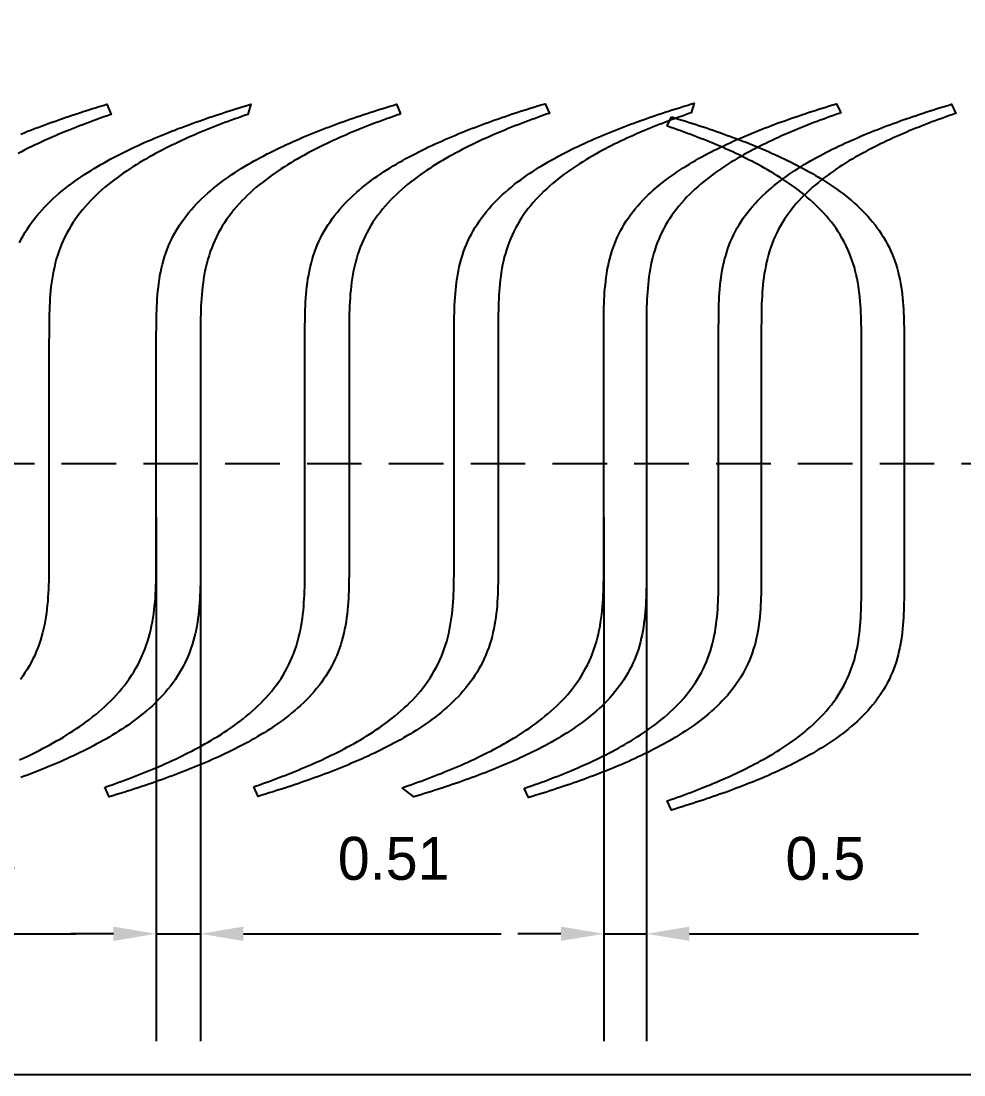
# Model space of a CAD drawing. Header units: metres. Extents: x -2 to 44.3, y -14 to 11.
# Drawn here: x 9.88 to 20.86, y -14.04 to -1.78 of the extents above; entities that cross this region are included whole.
import ezdxf

# ---------------------------------------------------------------- set-up
doc = ezdxf.new("R2010")
doc.units = ezdxf.units.M
doc.header["$LTSCALE"] = 0.05
doc.linetypes.add('DASHED', pattern=[19.05, 12.7, -6.35])
doc.layers.get('0').update_dxf_attribs({"linetype": 'DASHED'})
for name, color, linetype in [('back-layer1', 7, 'Continuous'), ('back-layer2', 7, 'Continuous'), ('back-layer3', 7, 'Continuous')]:
    doc.layers.add(name, color=color, linetype=linetype)
doc.dimstyles.get("Standard").update_dxf_attribs({"dimtxt": 2.5, "dimasz": 2.5, "dimexe": 1.25, "dimexo": 0.625, "dimtad": 1, "dimtxsty": 'Standard', "dimcen": 2.5, "dimazin": 3, "dimtfac": 1, "dimtmove": 0, "dimatfit": 3, "dimarcsym": 0})

# ---------------------------------------------------------------- blocks, each defined once
blk = doc.blocks.new('*D21')
at = {"layer": 'Defpoints', "color": 0, "lineweight": -2, "transparency": 16777216}
for p, q in [((6.316, -7.551), (6.316, -13.652)), ((6.847, -7.551), (6.847, -13.652)), ((5.816, -12.402), (5.316, -12.402)), ((6.316, -12.402), (6.847, -12.402)), ((7.347, -12.402), (10.514, -12.402))]:
    blk.add_line(p, q, dxfattribs=at)
at = {"layer": 'Defpoints', "color": 0, "transparency": 16777216}
for p in [(6.316, -6.926), (6.847, -6.926), (6.847, -12.402)]:
    blk.add_point(p, dxfattribs=at)
for points in [[(5.816, -12.318), (5.816, -12.485), (6.316, -12.402)], [(7.347, -12.318), (7.347, -12.485), (6.847, -12.402)]]:
    blk.add_solid(points, dxfattribs=at)
at = {"layer": 'Defpoints', "color": 0, "transparency": 16777216, "insert": (9.181, -11.527), "char_height": 0.5, "attachment_point": 5}
blk.add_mtext('0.53', dxfattribs=at)
blk = doc.blocks.new('*D22')
at = {"layer": 'Defpoints', "color": 0, "lineweight": -2, "transparency": 16777216}
for p, q in [((11.456, -7.551), (11.456, -13.652)), ((11.97, -7.551), (11.97, -13.652)), ((10.956, -12.402), (10.456, -12.402)), ((11.456, -12.402), (11.97, -12.402)), ((12.47, -12.402), (15.47, -12.402))]:
    blk.add_line(p, q, dxfattribs=at)
at = {"layer": 'Defpoints', "color": 0, "transparency": 16777216}
for p in [(11.456, -6.926), (11.97, -6.926), (11.97, -12.402)]:
    blk.add_point(p, dxfattribs=at)
for points in [[(10.956, -12.318), (10.956, -12.485), (11.456, -12.402)], [(12.47, -12.318), (12.47, -12.485), (11.97, -12.402)]]:
    blk.add_solid(points, dxfattribs=at)
at = {"layer": 'Defpoints', "color": 0, "transparency": 16777216, "insert": (14.22, -11.527), "char_height": 0.5, "attachment_point": 5}
blk.add_mtext('0.51', dxfattribs=at)
blk = doc.blocks.new('*D23')
at = {"layer": 'Defpoints', "color": 0, "lineweight": -2, "transparency": 16777216}
for p, q in [((16.666, -7.551), (16.666, -13.652)), ((17.163, -7.551), (17.163, -13.652)), ((16.166, -12.402), (15.666, -12.402)), ((16.666, -12.402), (17.163, -12.402)), ((17.663, -12.402), (20.329, -12.402))]:
    blk.add_line(p, q, dxfattribs=at)
at = {"layer": 'Defpoints', "color": 0, "transparency": 16777216}
for p in [(16.666, -6.926), (17.163, -6.926), (17.163, -12.402)]:
    blk.add_point(p, dxfattribs=at)
for points in [[(16.166, -12.318), (16.166, -12.485), (16.666, -12.402)], [(17.663, -12.318), (17.663, -12.485), (17.163, -12.402)]]:
    blk.add_solid(points, dxfattribs=at)
at = {"layer": 'Defpoints', "color": 0, "transparency": 16777216, "insert": (19.246, -11.527), "char_height": 0.5, "attachment_point": 5}
blk.add_mtext('0.5', dxfattribs=at)

msp = doc.modelspace()

# ---------------------------------------------------------------- linework, layer by layer
msp.add_line((-1.076, -6.926), (42.985, -6.926))
at = {"layer": 'back-layer1', "color": 2}
for points in [[(9.878, -3.091), (9.918, -3.075), (9.957, -3.059), (9.997, -3.044), (10.037, -3.028), (10.078, -3.013), (10.118, -2.998), (10.158, -2.983), (10.199, -2.968), (10.24, -2.953), (10.281, -2.939), (10.322, -2.924), (10.363, -2.91), (10.405, -2.896), (10.446, -2.882), (10.489, -2.868), (10.531, -2.854), (10.573, -2.84), (10.616, -2.826), (10.66, -2.812), (10.703, -2.798), (10.747, -2.785), (10.791, -2.771), (10.836, -2.757), (10.881, -2.744), (10.931, -2.862), (10.928, -2.863), (10.886, -2.877), (10.845, -2.892), (10.804, -2.906), (10.763, -2.921), (10.722, -2.936), (10.681, -2.951), (10.641, -2.966), (10.601, -2.982), (10.56, -2.997), (10.52, -3.013), (10.48, -3.029), (10.44, -3.045), (10.4, -3.061), (10.361, -3.077), (10.321, -3.094), (10.281, -3.111), (10.242, -3.128), (10.202, -3.146), (10.163, -3.163), (10.123, -3.181), (10.084, -3.2), (10.044, -3.218), (10.005, -3.237), (9.966, -3.256), (9.926, -3.276), (9.887, -3.296), (9.848, -3.317)], [(9.862, -4.357), (9.883, -4.315), (9.906, -4.274), (9.93, -4.234), (9.955, -4.194), (9.981, -4.155), (10.008, -4.117), (10.036, -4.08), (10.065, -4.043), (10.095, -4.008), (10.126, -3.973), (10.158, -3.939), (10.19, -3.906), (10.224, -3.873), (10.257, -3.841), (10.292, -3.81), (10.327, -3.78), (10.362, -3.751), (10.398, -3.722), (10.434, -3.694), (10.471, -3.666), (10.508, -3.639), (10.545, -3.613), (10.582, -3.588), (10.62, -3.563), (10.658, -3.538), (10.696, -3.514), (10.734, -3.491), (10.772, -3.468), (10.811, -3.446), (10.849, -3.424), (10.888, -3.402), (10.926, -3.381), (10.965, -3.361), (11.004, -3.341), (11.043, -3.321), (11.082, -3.301), (11.12, -3.282), (11.159, -3.263), (11.199, -3.245), (11.238, -3.227), (11.277, -3.209), (11.316, -3.191), (11.355, -3.174), (11.395, -3.157), (11.434, -3.14), (11.473, -3.123), (11.513, -3.107), (11.553, -3.091), (11.592, -3.075), (11.632, -3.059), (11.672, -3.044), (11.712, -3.028), (11.752, -3.013), (11.793, -2.998), (11.833, -2.983), (11.874, -2.968), (11.914, -2.953), (11.955, -2.939), (11.996, -2.924), (12.038, -2.91), (12.079, -2.896), (12.121, -2.882), (12.163, -2.868), (12.206, -2.854), (12.248, -2.84), (12.291, -2.826), (12.334, -2.812), (12.378, -2.798), (12.422, -2.785), (12.466, -2.771), (12.51, -2.757), (12.555, -2.744), (12.52, -2.862), (12.492, -2.872), (12.452, -2.886), (12.412, -2.9), (12.373, -2.915), (12.333, -2.929), (12.294, -2.944), (12.254, -2.958), (12.215, -2.973), (12.176, -2.988), (12.137, -3.003), (12.098, -3.019), (12.059, -3.034), (12.021, -3.05), (11.982, -3.066), (11.944, -3.082), (11.905, -3.099), (11.867, -3.115), (11.828, -3.132), (11.79, -3.15), (11.752, -3.167), (11.713, -3.185), (11.675, -3.203), (11.637, -3.221), (11.599, -3.24), (11.561, -3.259), (11.523, -3.279), (11.485, -3.298), (11.447, -3.319), (11.409, -3.339), (11.371, -3.36), (11.333, -3.382), (11.295, -3.404), (11.258, -3.426), (11.22, -3.449), (11.183, -3.473), (11.146, -3.497), (11.109, -3.521), (11.072, -3.547), (11.035, -3.572), (10.999, -3.599), (10.962, -3.626), (10.927, -3.654), (10.891, -3.682), (10.856, -3.711), (10.822, -3.741), (10.787, -3.772), (10.754, -3.804), (10.721, -3.836), (10.689, -3.869), (10.657, -3.903), (10.626, -3.938), (10.596, -3.973), (10.567, -4.01), (10.539, -4.047), (10.512, -4.085), (10.485, -4.124), (10.46, -4.164), (10.437, -4.204), (10.414, -4.245), (10.393, -4.287), (10.373, -4.329), (10.354, -4.372), (10.337, -4.416), (10.321, -4.46), (10.306, -4.504), (10.292, -4.549), (10.28, -4.594), (10.269, -4.639), (10.259, -4.685), (10.25, -4.731), (10.243, -4.776), (10.236, -4.822), (10.23, -4.868), (10.225, -4.913), (10.221, -4.959), (10.218, -5.004), (10.215, -5.05), (10.213, -5.095), (10.211, -5.14), (10.209, -5.185), (10.208, -5.23), (10.208, -5.274), (10.207, -5.319), (10.207, -5.363), (10.207, -5.407), (10.207, -5.451), (10.206, -5.495), (10.206, -6.779), (10.206, -7.935), (10.206, -7.98), (10.206, -8.025), (10.206, -8.071), (10.206, -8.116), (10.206, -8.162), (10.205, -8.207), (10.205, -8.253), (10.204, -8.298), (10.202, -8.344), (10.2, -8.39), (10.198, -8.436), (10.195, -8.482), (10.192, -8.528), (10.187, -8.574), (10.182, -8.621), (10.177, -8.667), (10.17, -8.713), (10.162, -8.759), (10.153, -8.805), (10.143, -8.85), (10.132, -8.896), (10.12, -8.941), (10.107, -8.985), (10.092, -9.03), (10.076, -9.074), (10.058, -9.117), (10.04, -9.16), (10.02, -9.202), (9.999, -9.244), (9.976, -9.285), (9.952, -9.325), (9.927, -9.365), (9.901, -9.404), (9.874, -9.442)]]:
    msp.add_lwpolyline(points, dxfattribs=at)
at = {"layer": 'back-layer2', "color": 3}
for points in [[(9.865, -10.377), (9.905, -10.359), (9.944, -10.341), (9.983, -10.322), (10.023, -10.302), (10.062, -10.283), (10.101, -10.263), (10.14, -10.242), (10.179, -10.221), (10.218, -10.2), (10.257, -10.178), (10.296, -10.156), (10.335, -10.134), (10.374, -10.111), (10.413, -10.087), (10.451, -10.063), (10.489, -10.038), (10.528, -10.013), (10.566, -9.987), (10.603, -9.96), (10.641, -9.933), (10.678, -9.905), (10.715, -9.876), (10.751, -9.847), (10.787, -9.817), (10.823, -9.786), (10.858, -9.754), (10.893, -9.722), (10.927, -9.689), (10.96, -9.654), (10.993, -9.62), (11.024, -9.584), (11.055, -9.547), (11.085, -9.51), (11.114, -9.471), (11.142, -9.432), (11.169, -9.392), (11.195, -9.351), (11.219, -9.31), (11.243, -9.267), (11.265, -9.224), (11.285, -9.181), (11.304, -9.136), (11.322, -9.092), (11.339, -9.046), (11.354, -9.001), (11.368, -8.954), (11.381, -8.908), (11.392, -8.861), (11.402, -8.815), (11.411, -8.768), (11.419, -8.721), (11.426, -8.673), (11.432, -8.626), (11.437, -8.579), (11.441, -8.532), (11.445, -8.486), (11.448, -8.439), (11.45, -8.392), (11.452, -8.346), (11.453, -8.3), (11.455, -8.254), (11.455, -8.208), (11.456, -8.162), (11.456, -8.116), (11.456, -8.071), (11.456, -8.025), (11.456, -7.98), (11.456, -7.935), (11.456, -6.779), (11.456, -5.495), (11.456, -5.451), (11.456, -5.407), (11.457, -5.363), (11.457, -5.319), (11.457, -5.275), (11.458, -5.231), (11.459, -5.186), (11.461, -5.142), (11.462, -5.097), (11.465, -5.053), (11.467, -5.008), (11.471, -4.963), (11.475, -4.918), (11.48, -4.873), (11.485, -4.829), (11.492, -4.784), (11.499, -4.739), (11.508, -4.695), (11.518, -4.651), (11.528, -4.607), (11.54, -4.563), (11.553, -4.519), (11.568, -4.476), (11.583, -4.434), (11.6, -4.392), (11.618, -4.35), (11.638, -4.309), (11.658, -4.268), (11.68, -4.229), (11.703, -4.19), (11.727, -4.151), (11.753, -4.114), (11.779, -4.077), (11.806, -4.04), (11.835, -4.005), (11.864, -3.97), (11.894, -3.937), (11.925, -3.904), (11.956, -3.871), (11.988, -3.84), (12.021, -3.809), (12.055, -3.779), (12.088, -3.75), (12.123, -3.721), (12.158, -3.693), (12.193, -3.666), (12.228, -3.639), (12.264, -3.613), (12.3, -3.588), (12.336, -3.563), (12.373, -3.539), (12.41, -3.515), (12.446, -3.492), (12.483, -3.469), (12.521, -3.447), (12.558, -3.425), (12.595, -3.404), (12.633, -3.383), (12.67, -3.363), (12.708, -3.343), (12.745, -3.323), (12.783, -3.304), (12.821, -3.285), (12.859, -3.266), (12.897, -3.248), (12.934, -3.23), (12.972, -3.213), (13.01, -3.195), (13.048, -3.178), (13.087, -3.161), (13.125, -3.145), (13.163, -3.128), (13.201, -3.112), (13.24, -3.096), (13.278, -3.081), (13.317, -3.065), (13.355, -3.05), (13.394, -3.035), (13.433, -3.02), (13.472, -3.005), (13.511, -2.99), (13.55, -2.976), (13.59, -2.962), (13.629, -2.947), (13.669, -2.933), (13.709, -2.919), (13.749, -2.905), (13.789, -2.891), (13.83, -2.878), (13.871, -2.864), (13.912, -2.85), (13.953, -2.837), (13.995, -2.824), (14.037, -2.81), (14.079, -2.797), (14.121, -2.784), (14.164, -2.77), (14.208, -2.757), (14.251, -2.744), (14.301, -2.856), (14.297, -2.858), (14.256, -2.872), (14.216, -2.886), (14.176, -2.9), (14.137, -2.915), (14.097, -2.929), (14.058, -2.944), (14.018, -2.958), (13.979, -2.973), (13.94, -2.988), (13.901, -3.003), (13.862, -3.019), (13.823, -3.034), (13.785, -3.05), (13.746, -3.066), (13.707, -3.082), (13.669, -3.099), (13.631, -3.115), (13.592, -3.132), (13.554, -3.15), (13.516, -3.167), (13.477, -3.185), (13.439, -3.203), (13.401, -3.221), (13.363, -3.24), (13.325, -3.259), (13.287, -3.279), (13.249, -3.298), (13.211, -3.319), (13.173, -3.339), (13.135, -3.36), (13.097, -3.382), (13.059, -3.404), (13.022, -3.426), (12.984, -3.449), (12.947, -3.473), (12.91, -3.497), (12.872, -3.521), (12.836, -3.547), (12.799, -3.572), (12.763, -3.599), (12.726, -3.626), (12.691, -3.654), (12.655, -3.682), (12.62, -3.711), (12.585, -3.741), (12.551, -3.772), (12.518, -3.804), (12.485, -3.836), (12.452, -3.869), (12.421, -3.903), (12.39, -3.938), (12.36, -3.973), (12.331, -4.01), (12.303, -4.047), (12.275, -4.085), (12.249, -4.124), (12.224, -4.164), (12.201, -4.204), (12.178, -4.245), (12.157, -4.287), (12.137, -4.329), (12.118, -4.372), (12.101, -4.416), (12.084, -4.46), (12.07, -4.504), (12.056, -4.549), (12.044, -4.594), (12.033, -4.639), (12.023, -4.685), (12.014, -4.731), (12.007, -4.776), (12, -4.822), (11.994, -4.868), (11.989, -4.913), (11.985, -4.959), (11.982, -5.004), (11.979, -5.05), (11.976, -5.095), (11.975, -5.14), (11.973, -5.185), (11.972, -5.23), (11.971, -5.274), (11.971, -5.319), (11.971, -5.363), (11.97, -5.407), (11.97, -5.451), (11.97, -5.495), (11.97, -6.779), (11.97, -8.02), (11.97, -8.064), (11.97, -8.108), (11.97, -8.152), (11.97, -8.196), (11.969, -8.284), (11.969, -8.328), (11.968, -8.373), (11.966, -8.417), (11.964, -8.462), (11.962, -8.506), (11.959, -8.551), (11.956, -8.596), (11.952, -8.641), (11.947, -8.685), (11.941, -8.73), (11.935, -8.775), (11.927, -8.819), (11.919, -8.864), (11.909, -8.908), (11.898, -8.952), (11.887, -8.996), (11.873, -9.039), (11.859, -9.082), (11.844, -9.125), (11.827, -9.167), (11.809, -9.209), (11.789, -9.25), (11.769, -9.29), (11.747, -9.33), (11.724, -9.369), (11.7, -9.408), (11.674, -9.445), (11.648, -9.482), (11.621, -9.518), (11.592, -9.554), (11.563, -9.588), (11.533, -9.622), (11.502, -9.655), (11.471, -9.687), (11.438, -9.719), (11.406, -9.75), (11.372, -9.78), (11.338, -9.809), (11.304, -9.838), (11.269, -9.866), (11.234, -9.893), (11.199, -9.92), (11.163, -9.946), (11.127, -9.971), (11.09, -9.996), (11.054, -10.02), (11.017, -10.044), (10.98, -10.067), (10.943, -10.09), (10.906, -10.112), (10.869, -10.134), (10.831, -10.155), (10.794, -10.176), (10.757, -10.196), (10.719, -10.216), (10.681, -10.236), (10.644, -10.255), (10.606, -10.274), (10.568, -10.292), (10.53, -10.311), (10.492, -10.329), (10.454, -10.346), (10.416, -10.364), (10.378, -10.381), (10.34, -10.398), (10.302, -10.414), (10.264, -10.43), (10.225, -10.446), (10.187, -10.462), (10.149, -10.478), (10.11, -10.494), (10.071, -10.509), (10.033, -10.524), (9.994, -10.539), (9.955, -10.554), (9.916, -10.568), (9.877, -10.583)], [(10.856, -10.696), (10.86, -10.694), (10.901, -10.68), (10.941, -10.666), (10.981, -10.652), (11.02, -10.638), (11.06, -10.623), (11.099, -10.609), (11.139, -10.594), (11.178, -10.579), (11.217, -10.564), (11.256, -10.549), (11.295, -10.533), (11.334, -10.518), (11.372, -10.502), (11.411, -10.486), (11.449, -10.47), (11.488, -10.453), (11.526, -10.437), (11.565, -10.42), (11.603, -10.403), (11.641, -10.385), (11.68, -10.367), (11.718, -10.349), (11.756, -10.331), (11.794, -10.312), (11.832, -10.293), (11.87, -10.274), (11.908, -10.254), (11.946, -10.234), (11.984, -10.213), (12.022, -10.192), (12.06, -10.17), (12.098, -10.148), (12.135, -10.126), (12.173, -10.103), (12.21, -10.08), (12.247, -10.056), (12.284, -10.031), (12.321, -10.006), (12.358, -9.98), (12.394, -9.953), (12.431, -9.926), (12.466, -9.898), (12.502, -9.87), (12.537, -9.841), (12.571, -9.811), (12.606, -9.78), (12.639, -9.749), (12.672, -9.716), (12.705, -9.683), (12.736, -9.649), (12.767, -9.614), (12.797, -9.579), (12.826, -9.542), (12.854, -9.505), (12.882, -9.467), (12.908, -9.428), (12.933, -9.389), (12.956, -9.348), (12.979, -9.307), (13, -9.265), (13.02, -9.223), (13.039, -9.18), (13.056, -9.136), (13.073, -9.092), (13.087, -9.048), (13.101, -9.003), (13.113, -8.958), (13.124, -8.913), (13.134, -8.867), (13.143, -8.822), (13.15, -8.776), (13.157, -8.73), (13.163, -8.685), (13.168, -8.639), (13.172, -8.593), (13.175, -8.548), (13.178, -8.502), (13.181, -8.457), (13.182, -8.412), (13.184, -8.367), (13.185, -8.323), (13.185, -8.278), (13.186, -8.234), (13.186, -8.189), (13.186, -8.145), (13.187, -8.101), (13.187, -8.057), (13.187, -8.013), (13.187, -6.773), (13.187, -5.488), (13.187, -5.444), (13.187, -5.4), (13.187, -5.356), (13.187, -5.312), (13.188, -5.268), (13.188, -5.224), (13.189, -5.18), (13.191, -5.135), (13.193, -5.091), (13.195, -5.046), (13.198, -5.001), (13.201, -4.956), (13.205, -4.912), (13.21, -4.867), (13.216, -4.822), (13.222, -4.777), (13.23, -4.733), (13.238, -4.688), (13.248, -4.644), (13.258, -4.6), (13.27, -4.556), (13.283, -4.513), (13.298, -4.47), (13.313, -4.427), (13.33, -4.385), (13.348, -4.343), (13.368, -4.302), (13.388, -4.262), (13.41, -4.222), (13.433, -4.183), (13.457, -4.145), (13.483, -4.107), (13.509, -4.07), (13.536, -4.034), (13.565, -3.999), (13.594, -3.964), (13.624, -3.93), (13.655, -3.897), (13.686, -3.865), (13.719, -3.833), (13.751, -3.802), (13.785, -3.772), (13.819, -3.743), (13.853, -3.714), (13.888, -3.686), (13.923, -3.659), (13.958, -3.632), (13.994, -3.606), (14.03, -3.581), (14.067, -3.556), (14.103, -3.532), (14.14, -3.508), (14.177, -3.485), (14.214, -3.462), (14.251, -3.44), (14.288, -3.418), (14.325, -3.397), (14.363, -3.376), (14.4, -3.356), (14.438, -3.336), (14.476, -3.316), (14.513, -3.297), (14.551, -3.278), (14.589, -3.26), (14.627, -3.241), (14.665, -3.224), (14.703, -3.206), (14.741, -3.189), (14.779, -3.172), (14.817, -3.155), (14.855, -3.138), (14.893, -3.122), (14.931, -3.106), (14.97, -3.09), (15.008, -3.074), (15.047, -3.059), (15.085, -3.043), (15.124, -3.028), (15.163, -3.013), (15.202, -2.998), (15.241, -2.984), (15.28, -2.969), (15.32, -2.955), (15.359, -2.941), (15.399, -2.927), (15.439, -2.913), (15.479, -2.899), (15.519, -2.885), (15.56, -2.871), (15.601, -2.857), (15.642, -2.844), (15.683, -2.83), (15.725, -2.817), (15.767, -2.804), (15.809, -2.79), (15.852, -2.777), (15.895, -2.764), (15.938, -2.75), (15.982, -2.737), (16.032, -2.85), (16.027, -2.851), (15.987, -2.865), (15.946, -2.879), (15.907, -2.894), (15.867, -2.908), (15.827, -2.922), (15.788, -2.937), (15.748, -2.952), (15.709, -2.967), (15.67, -2.982), (15.631, -2.997), (15.592, -3.012), (15.554, -3.028), (15.515, -3.044), (15.476, -3.06), (15.438, -3.076), (15.399, -3.092), (15.361, -3.109), (15.322, -3.126), (15.284, -3.143), (15.246, -3.16), (15.207, -3.178), (15.169, -3.196), (15.131, -3.215), (15.093, -3.233), (15.055, -3.253), (15.017, -3.272), (14.979, -3.292), (14.941, -3.312), (14.903, -3.333), (14.865, -3.354), (14.827, -3.375), (14.789, -3.397), (14.752, -3.42), (14.714, -3.443), (14.677, -3.466), (14.64, -3.49), (14.603, -3.515), (14.566, -3.54), (14.529, -3.566), (14.493, -3.592), (14.457, -3.619), (14.421, -3.647), (14.385, -3.676), (14.35, -3.705), (14.316, -3.735), (14.281, -3.766), (14.248, -3.797), (14.215, -3.829), (14.183, -3.862), (14.151, -3.896), (14.12, -3.931), (14.09, -3.967), (14.061, -4.003), (14.033, -4.04), (14.006, -4.079), (13.979, -4.117), (13.955, -4.157), (13.931, -4.197), (13.908, -4.239), (13.887, -4.28), (13.867, -4.323), (13.848, -4.366), (13.831, -4.409), (13.815, -4.453), (13.8, -4.498), (13.786, -4.542), (13.774, -4.588), (13.763, -4.633), (13.753, -4.678), (13.744, -4.724), (13.737, -4.77), (13.73, -4.815), (13.724, -4.861), (13.719, -4.907), (13.715, -4.952), (13.712, -4.998), (13.709, -5.043), (13.707, -5.088), (13.705, -5.133), (13.703, -5.178), (13.702, -5.223), (13.702, -5.268), (13.701, -5.312), (13.701, -5.356), (13.701, -5.4), (13.701, -5.444), (13.701, -5.488), (13.701, -8.013), (13.701, -8.057), (13.701, -8.101), (13.7, -8.145), (13.7, -8.189), (13.7, -8.233), (13.699, -8.277), (13.699, -8.322), (13.698, -8.366), (13.696, -8.41), (13.695, -8.455), (13.692, -8.5), (13.69, -8.544), (13.686, -8.589), (13.682, -8.634), (13.677, -8.679), (13.672, -8.723), (13.665, -8.768), (13.657, -8.813), (13.649, -8.857), (13.639, -8.902), (13.629, -8.946), (13.617, -8.989), (13.604, -9.033), (13.589, -9.076), (13.574, -9.118), (13.557, -9.161), (13.539, -9.202), (13.519, -9.243), (13.499, -9.284), (13.477, -9.323), (13.454, -9.363), (13.43, -9.401), (13.404, -9.439), (13.378, -9.476), (13.351, -9.512), (13.322, -9.547), (13.293, -9.582), (13.263, -9.616), (13.232, -9.649), (13.201, -9.681), (13.169, -9.712), (13.136, -9.743), (13.102, -9.773), (13.068, -9.803), (13.034, -9.831), (12.999, -9.859), (12.964, -9.887), (12.929, -9.913), (12.893, -9.939), (12.857, -9.965), (12.821, -9.989), (12.784, -10.014), (12.747, -10.037), (12.71, -10.061), (12.673, -10.083), (12.636, -10.105), (12.599, -10.127), (12.562, -10.148), (12.524, -10.169), (12.487, -10.19), (12.449, -10.21), (12.411, -10.229), (12.374, -10.248), (12.336, -10.267), (12.298, -10.286), (12.26, -10.304), (12.222, -10.322), (12.184, -10.34), (12.146, -10.357), (12.108, -10.374), (12.07, -10.391), (12.032, -10.407), (11.994, -10.424), (11.956, -10.44), (11.917, -10.456), (11.879, -10.471), (11.84, -10.487), (11.802, -10.502), (11.763, -10.517), (11.724, -10.532), (11.685, -10.547), (11.646, -10.562), (11.607, -10.576), (11.567, -10.591), (11.528, -10.605), (11.488, -10.619), (11.448, -10.633), (11.408, -10.647), (11.368, -10.661), (11.327, -10.675), (11.286, -10.688), (11.245, -10.702), (11.204, -10.715), (11.162, -10.729), (11.12, -10.742), (11.078, -10.755), (11.035, -10.769), (10.993, -10.782), (10.949, -10.795), (10.906, -10.808), (10.856, -10.696)], [(12.592, -10.689), (12.597, -10.688), (12.637, -10.674), (12.677, -10.66), (12.717, -10.645), (12.757, -10.631), (12.796, -10.617), (12.836, -10.602), (12.875, -10.587), (12.914, -10.572), (12.954, -10.557), (12.992, -10.542), (13.031, -10.527), (13.07, -10.511), (13.109, -10.495), (13.147, -10.479), (13.186, -10.463), (13.224, -10.447), (13.263, -10.43), (13.301, -10.413), (13.34, -10.396), (13.378, -10.379), (13.416, -10.361), (13.454, -10.343), (13.493, -10.324), (13.531, -10.306), (13.569, -10.286), (13.607, -10.267), (13.645, -10.247), (13.683, -10.227), (13.721, -10.206), (13.759, -10.185), (13.797, -10.164), (13.834, -10.142), (13.872, -10.119), (13.909, -10.096), (13.947, -10.073), (13.984, -10.049), (14.021, -10.024), (14.058, -9.999), (14.095, -9.973), (14.131, -9.947), (14.167, -9.92), (14.203, -9.892), (14.238, -9.863), (14.273, -9.834), (14.308, -9.804), (14.342, -9.773), (14.376, -9.742), (14.409, -9.71), (14.441, -9.677), (14.473, -9.643), (14.504, -9.608), (14.534, -9.572), (14.563, -9.536), (14.591, -9.499), (14.618, -9.461), (14.644, -9.422), (14.669, -9.382), (14.693, -9.342), (14.715, -9.301), (14.737, -9.259), (14.757, -9.216), (14.776, -9.173), (14.793, -9.13), (14.809, -9.086), (14.824, -9.041), (14.837, -8.997), (14.85, -8.951), (14.861, -8.906), (14.87, -8.861), (14.879, -8.815), (14.887, -8.769), (14.894, -8.724), (14.899, -8.678), (14.904, -8.632), (14.908, -8.587), (14.912, -8.541), (14.915, -8.496), (14.917, -8.451), (14.919, -8.406), (14.92, -8.361), (14.921, -8.316), (14.922, -8.272), (14.923, -8.227), (14.923, -8.183), (14.923, -8.139), (14.923, -8.095), (14.923, -8.051), (14.923, -8.007), (14.923, -6.766), (14.923, -5.482), (14.923, -5.438), (14.923, -5.394), (14.923, -5.35), (14.924, -5.306), (14.924, -5.262), (14.925, -5.217), (14.926, -5.173), (14.927, -5.129), (14.929, -5.084), (14.931, -5.039), (14.934, -4.995), (14.938, -4.95), (14.942, -4.905), (14.946, -4.86), (14.952, -4.816), (14.959, -4.771), (14.966, -4.726), (14.975, -4.682), (14.984, -4.637), (14.995, -4.593), (15.007, -4.55), (15.02, -4.506), (15.034, -4.463), (15.05, -4.421), (15.067, -4.378), (15.085, -4.337), (15.104, -4.296), (15.125, -4.255), (15.147, -4.216), (15.17, -4.176), (15.194, -4.138), (15.219, -4.1), (15.246, -4.063), (15.273, -4.027), (15.301, -3.992), (15.33, -3.957), (15.36, -3.923), (15.391, -3.89), (15.423, -3.858), (15.455, -3.827), (15.488, -3.796), (15.521, -3.766), (15.555, -3.736), (15.59, -3.708), (15.624, -3.68), (15.659, -3.652), (15.695, -3.626), (15.731, -3.6), (15.767, -3.574), (15.803, -3.55), (15.84, -3.525), (15.876, -3.502), (15.913, -3.478), (15.95, -3.456), (15.987, -3.434), (16.025, -3.412), (16.062, -3.391), (16.099, -3.37), (16.137, -3.349), (16.175, -3.329), (16.212, -3.31), (16.25, -3.291), (16.288, -3.272), (16.325, -3.253), (16.363, -3.235), (16.401, -3.217), (16.439, -3.199), (16.477, -3.182), (16.515, -3.165), (16.553, -3.148), (16.591, -3.132), (16.63, -3.115), (16.668, -3.099), (16.706, -3.083), (16.745, -3.068), (16.783, -3.052), (16.822, -3.037), (16.861, -3.022), (16.9, -3.007), (16.939, -2.992), (16.978, -2.977), (17.017, -2.963), (17.056, -2.948), (17.096, -2.934), (17.136, -2.92), (17.176, -2.906), (17.216, -2.892), (17.256, -2.878), (17.297, -2.864), (17.337, -2.851), (17.378, -2.837), (17.42, -2.824), (17.461, -2.81), (17.503, -2.797), (17.546, -2.784), (17.588, -2.77), (17.631, -2.757), (17.674, -2.744), (17.718, -2.731), (17.683, -2.844), (17.655, -2.853), (17.616, -2.867), (17.577, -2.881), (17.538, -2.895), (17.5, -2.909), (17.462, -2.923), (17.424, -2.937), (17.386, -2.952), (17.348, -2.966), (17.31, -2.981), (17.272, -2.996), (17.235, -3.011), (17.197, -3.026), (17.16, -3.042), (17.122, -3.057), (17.085, -3.073), (17.048, -3.09), (17.01, -3.106), (16.973, -3.123), (16.936, -3.14), (16.899, -3.157), (16.862, -3.174), (16.825, -3.192), (16.788, -3.21), (16.751, -3.229), (16.714, -3.248), (16.677, -3.267), (16.64, -3.287), (16.604, -3.307), (16.567, -3.327), (16.53, -3.348), (16.494, -3.369), (16.457, -3.391), (16.421, -3.413), (16.384, -3.436), (16.348, -3.459), (16.312, -3.483), (16.277, -3.508), (16.241, -3.533), (16.206, -3.558), (16.171, -3.585), (16.136, -3.612), (16.102, -3.639), (16.068, -3.668), (16.034, -3.697), (16.001, -3.727), (15.968, -3.757), (15.936, -3.789), (15.905, -3.821), (15.874, -3.854), (15.844, -3.887), (15.815, -3.922), (15.787, -3.957), (15.759, -3.993), (15.733, -4.03), (15.708, -4.068), (15.684, -4.106), (15.66, -4.146), (15.639, -4.186), (15.618, -4.226), (15.598, -4.267), (15.58, -4.309), (15.563, -4.351), (15.548, -4.394), (15.533, -4.437), (15.52, -4.481), (15.508, -4.524), (15.498, -4.568), (15.488, -4.612), (15.48, -4.657), (15.472, -4.701), (15.466, -4.745), (15.46, -4.79), (15.455, -4.834), (15.451, -4.878), (15.448, -4.922), (15.445, -4.966), (15.443, -5.01), (15.441, -5.054), (15.44, -5.097), (15.439, -5.141), (15.438, -5.184), (15.438, -5.227), (15.437, -5.27), (15.437, -5.313), (15.437, -5.356), (15.437, -5.398), (15.437, -6.766), (15.437, -8.007), (15.437, -8.051), (15.437, -8.095), (15.437, -8.139), (15.437, -8.183), (15.437, -8.227), (15.436, -8.271), (15.435, -8.315), (15.434, -8.359), (15.433, -8.404), (15.431, -8.448), (15.429, -8.493), (15.426, -8.538), (15.423, -8.583), (15.419, -8.627), (15.414, -8.672), (15.408, -8.717), (15.401, -8.762), (15.394, -8.806), (15.385, -8.851), (15.376, -8.895), (15.365, -8.939), (15.353, -8.983), (15.34, -9.026), (15.326, -9.069), (15.31, -9.112), (15.293, -9.154), (15.275, -9.196), (15.256, -9.237), (15.235, -9.277), (15.213, -9.317), (15.19, -9.356), (15.166, -9.394), (15.141, -9.432), (15.115, -9.469), (15.087, -9.505), (15.059, -9.54), (15.03, -9.575), (15, -9.609), (14.969, -9.642), (14.937, -9.674), (14.905, -9.706), (14.872, -9.737), (14.839, -9.767), (14.805, -9.796), (14.771, -9.825), (14.736, -9.853), (14.701, -9.88), (14.665, -9.907), (14.629, -9.933), (14.593, -9.958), (14.557, -9.983), (14.521, -10.007), (14.484, -10.031), (14.447, -10.054), (14.41, -10.077), (14.373, -10.099), (14.336, -10.121), (14.298, -10.142), (14.261, -10.163), (14.223, -10.183), (14.186, -10.203), (14.148, -10.223), (14.11, -10.242), (14.073, -10.261), (14.035, -10.279), (13.997, -10.298), (13.959, -10.315), (13.921, -10.333), (13.883, -10.35), (13.845, -10.368), (13.807, -10.384), (13.769, -10.401), (13.73, -10.417), (13.692, -10.433), (13.654, -10.449), (13.615, -10.465), (13.577, -10.48), (13.538, -10.496), (13.499, -10.511), (13.461, -10.526), (13.422, -10.541), (13.382, -10.555), (13.343, -10.57), (13.304, -10.584), (13.264, -10.598), (13.225, -10.612), (13.185, -10.626), (13.144, -10.64), (13.104, -10.654), (13.064, -10.668), (13.023, -10.682), (12.982, -10.695), (12.94, -10.709), (12.899, -10.722), (12.857, -10.735), (12.815, -10.749), (12.772, -10.762), (12.729, -10.775), (12.686, -10.789), (12.642, -10.802), (12.592, -10.689)]]:
    msp.add_lwpolyline(points, dxfattribs=at)
at = {"layer": 'back-layer3', "color": 8}
for points in [[(14.318, -10.702), (14.339, -10.694), (14.38, -10.68), (14.42, -10.666), (14.46, -10.652), (14.499, -10.638), (14.539, -10.623), (14.578, -10.609), (14.618, -10.594), (14.657, -10.579), (14.696, -10.564), (14.735, -10.549), (14.774, -10.534), (14.813, -10.518), (14.851, -10.502), (14.89, -10.486), (14.929, -10.47), (14.967, -10.454), (15.005, -10.437), (15.044, -10.42), (15.082, -10.403), (15.121, -10.385), (15.159, -10.368), (15.197, -10.349), (15.235, -10.331), (15.273, -10.312), (15.311, -10.293), (15.349, -10.274), (15.388, -10.254), (15.425, -10.234), (15.463, -10.213), (15.501, -10.192), (15.539, -10.171), (15.577, -10.149), (15.614, -10.126), (15.652, -10.103), (15.689, -10.08), (15.727, -10.056), (15.764, -10.031), (15.8, -10.006), (15.837, -9.98), (15.874, -9.954), (15.91, -9.926), (15.945, -9.899), (15.981, -9.87), (16.016, -9.841), (16.051, -9.811), (16.085, -9.78), (16.118, -9.749), (16.151, -9.716), (16.184, -9.683), (16.215, -9.649), (16.246, -9.615), (16.276, -9.579), (16.305, -9.543), (16.333, -9.505), (16.361, -9.467), (16.387, -9.428), (16.412, -9.389), (16.435, -9.348), (16.458, -9.307), (16.479, -9.266), (16.499, -9.223), (16.518, -9.18), (16.536, -9.137), (16.552, -9.093), (16.566, -9.048), (16.58, -9.003), (16.592, -8.958), (16.603, -8.913), (16.613, -8.867), (16.622, -8.822), (16.629, -8.776), (16.636, -8.73), (16.642, -8.685), (16.647, -8.639), (16.651, -8.594), (16.655, -8.548), (16.657, -8.503), (16.66, -8.458), (16.661, -8.412), (16.663, -8.368), (16.664, -8.323), (16.665, -8.278), (16.665, -8.234), (16.665, -8.19), (16.666, -8.145), (16.666, -8.101), (16.666, -8.057), (16.666, -8.014), (16.666, -6.773), (16.666, -5.405), (16.666, -5.362), (16.666, -5.32), (16.666, -5.277), (16.666, -5.234), (16.667, -5.191), (16.667, -5.149), (16.668, -5.106), (16.67, -5.062), (16.671, -5.019), (16.674, -4.976), (16.676, -4.933), (16.68, -4.889), (16.684, -4.846), (16.688, -4.802), (16.694, -4.759), (16.7, -4.716), (16.707, -4.672), (16.716, -4.629), (16.725, -4.586), (16.735, -4.544), (16.747, -4.501), (16.76, -4.459), (16.774, -4.417), (16.789, -4.376), (16.805, -4.335), (16.823, -4.295), (16.841, -4.255), (16.861, -4.216), (16.882, -4.177), (16.905, -4.139), (16.928, -4.102), (16.953, -4.066), (16.978, -4.03), (17.005, -3.995), (17.032, -3.96), (17.061, -3.927), (17.09, -3.894), (17.12, -3.862), (17.15, -3.831), (17.181, -3.8), (17.213, -3.77), (17.246, -3.741), (17.278, -3.713), (17.312, -3.685), (17.346, -3.658), (17.38, -3.631), (17.414, -3.605), (17.449, -3.58), (17.484, -3.556), (17.519, -3.531), (17.554, -3.508), (17.59, -3.485), (17.626, -3.463), (17.662, -3.441), (17.698, -3.419), (17.734, -3.398), (17.77, -3.377), (17.806, -3.357), (17.843, -3.337), (17.879, -3.318), (17.916, -3.299), (17.952, -3.28), (17.989, -3.262), (18.025, -3.244), (18.062, -3.226), (18.099, -3.209), (18.136, -3.192), (18.172, -3.175), (18.209, -3.159), (18.246, -3.142), (18.283, -3.126), (18.32, -3.11), (18.358, -3.095), (18.395, -3.079), (18.432, -3.064), (18.469, -3.049), (18.507, -3.034), (18.544, -3.02), (18.582, -3.005), (18.62, -2.991), (18.658, -2.977), (18.696, -2.962), (18.734, -2.949), (18.772, -2.935), (18.811, -2.921), (18.85, -2.907), (18.889, -2.894), (18.928, -2.881), (18.967, -2.867), (19.007, -2.854), (19.046, -2.841), (19.086, -2.828), (19.127, -2.815), (19.167, -2.802), (19.208, -2.789), (19.25, -2.776), (19.291, -2.763), (19.333, -2.75), (19.376, -2.738), (19.426, -2.844), (19.419, -2.847), (19.38, -2.86), (19.341, -2.874), (19.303, -2.888), (19.264, -2.901), (19.226, -2.916), (19.187, -2.93), (19.149, -2.944), (19.111, -2.958), (19.073, -2.973), (19.036, -2.988), (18.998, -3.003), (18.96, -3.018), (18.923, -3.033), (18.885, -3.049), (18.848, -3.064), (18.811, -3.08), (18.773, -3.096), (18.736, -3.113), (18.699, -3.13), (18.662, -3.146), (18.625, -3.164), (18.588, -3.181), (18.551, -3.199), (18.514, -3.217), (18.477, -3.236), (18.44, -3.255), (18.403, -3.274), (18.366, -3.293), (18.329, -3.313), (18.292, -3.334), (18.256, -3.355), (18.219, -3.376), (18.183, -3.398), (18.146, -3.42), (18.11, -3.443), (18.074, -3.466), (18.038, -3.49), (18.002, -3.514), (17.967, -3.54), (17.931, -3.565), (17.896, -3.592), (17.862, -3.618), (17.827, -3.646), (17.793, -3.674), (17.76, -3.704), (17.726, -3.733), (17.694, -3.764), (17.662, -3.795), (17.63, -3.827), (17.6, -3.86), (17.57, -3.894), (17.541, -3.929), (17.512, -3.964), (17.485, -4), (17.459, -4.037), (17.433, -4.075), (17.409, -4.113), (17.386, -4.152), (17.364, -4.192), (17.343, -4.233), (17.324, -4.274), (17.306, -4.316), (17.289, -4.358), (17.273, -4.401), (17.259, -4.444), (17.246, -4.487), (17.234, -4.531), (17.223, -4.575), (17.214, -4.619), (17.205, -4.663), (17.198, -4.708), (17.191, -4.752), (17.186, -4.797), (17.181, -4.841), (17.177, -4.885), (17.173, -4.929), (17.171, -4.973), (17.168, -5.017), (17.167, -5.061), (17.165, -5.104), (17.164, -5.148), (17.164, -5.191), (17.163, -5.234), (17.163, -5.277), (17.163, -5.32), (17.163, -5.362), (17.163, -5.405), (17.163, -6.773), (17.163, -8.098), (17.163, -8.141), (17.163, -8.184), (17.163, -8.226), (17.162, -8.269), (17.162, -8.312), (17.162, -8.355), (17.161, -8.397), (17.16, -8.44), (17.159, -8.484), (17.157, -8.527), (17.155, -8.57), (17.152, -8.613), (17.149, -8.657), (17.145, -8.7), (17.14, -8.744), (17.134, -8.787), (17.128, -8.83), (17.121, -8.874), (17.113, -8.917), (17.103, -8.96), (17.093, -9.002), (17.081, -9.045), (17.069, -9.087), (17.055, -9.129), (17.04, -9.17), (17.023, -9.211), (17.006, -9.251), (16.987, -9.291), (16.967, -9.33), (16.946, -9.369), (16.923, -9.407), (16.9, -9.444), (16.876, -9.48), (16.85, -9.516), (16.823, -9.551), (16.796, -9.586), (16.768, -9.619), (16.739, -9.652), (16.709, -9.684), (16.678, -9.715), (16.647, -9.746), (16.615, -9.776), (16.583, -9.805), (16.55, -9.833), (16.516, -9.861), (16.483, -9.888), (16.449, -9.915), (16.414, -9.941), (16.38, -9.966), (16.345, -9.99), (16.309, -10.015), (16.274, -10.038), (16.238, -10.061), (16.203, -10.083), (16.167, -10.105), (16.131, -10.127), (16.095, -10.148), (16.058, -10.169), (16.022, -10.189), (15.986, -10.209), (15.949, -10.228), (15.913, -10.247), (15.876, -10.266), (15.84, -10.284), (15.803, -10.302), (15.766, -10.32), (15.729, -10.337), (15.693, -10.354), (15.656, -10.371), (15.619, -10.387), (15.582, -10.404), (15.545, -10.42), (15.508, -10.436), (15.471, -10.451), (15.434, -10.467), (15.396, -10.482), (15.359, -10.497), (15.321, -10.512), (15.284, -10.526), (15.246, -10.541), (15.208, -10.555), (15.171, -10.569), (15.132, -10.584), (15.094, -10.597), (15.056, -10.611), (15.017, -10.625), (14.979, -10.639), (14.94, -10.652), (14.901, -10.665), (14.861, -10.679), (14.822, -10.692), (14.782, -10.705), (14.742, -10.718), (14.701, -10.731), (14.661, -10.744), (14.62, -10.757), (14.579, -10.77), (14.537, -10.783), (14.495, -10.796), (14.453, -10.809), (14.318, -10.702)], [(15.74, -10.708), (15.747, -10.706), (15.786, -10.692), (15.825, -10.679), (15.863, -10.665), (15.902, -10.651), (15.94, -10.637), (15.979, -10.623), (16.017, -10.608), (16.055, -10.594), (16.093, -10.579), (16.13, -10.565), (16.168, -10.55), (16.206, -10.535), (16.243, -10.519), (16.281, -10.504), (16.318, -10.488), (16.355, -10.472), (16.393, -10.456), (16.43, -10.44), (16.467, -10.423), (16.504, -10.406), (16.541, -10.389), (16.578, -10.371), (16.615, -10.353), (16.652, -10.335), (16.689, -10.317), (16.726, -10.298), (16.763, -10.279), (16.8, -10.259), (16.837, -10.239), (16.874, -10.219), (16.91, -10.198), (16.947, -10.176), (16.983, -10.155), (17.02, -10.132), (17.056, -10.11), (17.092, -10.086), (17.128, -10.062), (17.164, -10.038), (17.199, -10.013), (17.235, -9.987), (17.27, -9.961), (17.304, -9.934), (17.339, -9.906), (17.373, -9.878), (17.406, -9.849), (17.44, -9.819), (17.472, -9.788), (17.504, -9.757), (17.536, -9.725), (17.566, -9.692), (17.596, -9.658), (17.625, -9.624), (17.654, -9.588), (17.681, -9.552), (17.707, -9.515), (17.733, -9.478), (17.757, -9.439), (17.78, -9.4), (17.802, -9.36), (17.823, -9.319), (17.842, -9.278), (17.86, -9.237), (17.877, -9.194), (17.893, -9.152), (17.907, -9.108), (17.92, -9.065), (17.932, -9.021), (17.943, -8.977), (17.952, -8.933), (17.961, -8.889), (17.968, -8.845), (17.975, -8.8), (17.98, -8.756), (17.985, -8.712), (17.989, -8.667), (17.993, -8.623), (17.995, -8.579), (17.997, -8.535), (17.999, -8.492), (18.001, -8.448), (18.002, -8.405), (18.002, -8.362), (18.003, -8.319), (18.003, -8.276), (18.003, -8.233), (18.003, -8.19), (18.003, -8.147), (18.003, -8.105), (18.003, -6.779), (18.003, -5.411), (18.003, -5.369), (18.003, -5.326), (18.004, -5.283), (18.004, -5.241), (18.004, -5.198), (18.005, -5.155), (18.006, -5.112), (18.007, -5.069), (18.009, -5.026), (18.011, -4.982), (18.014, -4.939), (18.017, -4.896), (18.021, -4.852), (18.026, -4.809), (18.031, -4.765), (18.038, -4.722), (18.045, -4.679), (18.053, -4.636), (18.063, -4.593), (18.073, -4.55), (18.085, -4.508), (18.097, -4.465), (18.111, -4.424), (18.126, -4.382), (18.143, -4.341), (18.16, -4.301), (18.179, -4.261), (18.199, -4.222), (18.22, -4.184), (18.242, -4.146), (18.266, -4.108), (18.29, -4.072), (18.316, -4.036), (18.343, -4.001), (18.37, -3.967), (18.398, -3.933), (18.427, -3.9), (18.457, -3.868), (18.488, -3.837), (18.519, -3.806), (18.551, -3.777), (18.583, -3.747), (18.616, -3.719), (18.649, -3.691), (18.683, -3.664), (18.717, -3.638), (18.752, -3.612), (18.786, -3.587), (18.821, -3.562), (18.857, -3.538), (18.892, -3.514), (18.928, -3.491), (18.963, -3.469), (18.999, -3.447), (19.035, -3.425), (19.071, -3.404), (19.108, -3.384), (19.144, -3.364), (19.18, -3.344), (19.217, -3.324), (19.253, -3.305), (19.29, -3.287), (19.326, -3.268), (19.363, -3.25), (19.4, -3.233), (19.437, -3.215), (19.473, -3.198), (19.51, -3.181), (19.547, -3.165), (19.584, -3.149), (19.621, -3.133), (19.658, -3.117), (19.695, -3.101), (19.732, -3.086), (19.77, -3.07), (19.807, -3.055), (19.845, -3.041), (19.882, -3.026), (19.92, -3.011), (19.958, -2.997), (19.995, -2.983), (20.034, -2.969), (20.072, -2.955), (20.11, -2.941), (20.149, -2.927), (20.187, -2.914), (20.226, -2.9), (20.265, -2.887), (20.305, -2.874), (20.344, -2.86), (20.384, -2.847), (20.424, -2.834), (20.464, -2.821), (20.505, -2.808), (20.546, -2.795), (20.587, -2.782), (20.629, -2.769), (20.671, -2.757), (20.713, -2.744), (20.763, -2.851), (20.757, -2.853), (20.718, -2.867), (20.679, -2.88), (20.64, -2.894), (20.602, -2.908), (20.563, -2.922), (20.525, -2.936), (20.487, -2.95), (20.449, -2.965), (20.411, -2.979), (20.373, -2.994), (20.336, -3.009), (20.298, -3.024), (20.26, -3.039), (20.223, -3.055), (20.186, -3.071), (20.148, -3.087), (20.111, -3.103), (20.074, -3.119), (20.037, -3.136), (19.999, -3.153), (19.962, -3.17), (19.925, -3.188), (19.888, -3.205), (19.851, -3.224), (19.814, -3.242), (19.777, -3.261), (19.74, -3.28), (19.704, -3.3), (19.667, -3.32), (19.63, -3.34), (19.593, -3.361), (19.557, -3.382), (19.52, -3.404), (19.484, -3.426), (19.448, -3.449), (19.412, -3.473), (19.376, -3.496), (19.34, -3.521), (19.304, -3.546), (19.269, -3.572), (19.234, -3.598), (19.199, -3.625), (19.165, -3.653), (19.131, -3.681), (19.097, -3.71), (19.064, -3.74), (19.032, -3.77), (18.999, -3.802), (18.968, -3.834), (18.937, -3.867), (18.907, -3.9), (18.878, -3.935), (18.85, -3.97), (18.823, -4.007), (18.796, -4.043), (18.771, -4.081), (18.747, -4.12), (18.724, -4.159), (18.702, -4.199), (18.681, -4.239), (18.662, -4.28), (18.643, -4.322), (18.627, -4.364), (18.611, -4.407), (18.597, -4.45), (18.584, -4.494), (18.572, -4.538), (18.561, -4.581), (18.551, -4.626), (18.543, -4.67), (18.535, -4.714), (18.529, -4.759), (18.523, -4.803), (18.519, -4.847), (18.514, -4.891), (18.511, -4.936), (18.508, -4.98), (18.506, -5.023), (18.504, -5.067), (18.503, -5.111), (18.502, -5.154), (18.501, -5.197), (18.501, -5.24), (18.501, -5.283), (18.5, -5.326), (18.5, -5.369), (18.5, -5.411), (18.5, -6.779), (18.5, -8.105), (18.5, -8.147), (18.5, -8.19), (18.5, -8.233), (18.5, -8.275), (18.5, -8.318), (18.499, -8.361), (18.499, -8.404), (18.498, -8.447), (18.496, -8.49), (18.495, -8.533), (18.492, -8.576), (18.49, -8.62), (18.486, -8.663), (18.482, -8.707), (18.478, -8.75), (18.472, -8.793), (18.466, -8.837), (18.459, -8.88), (18.45, -8.923), (18.441, -8.966), (18.431, -9.009), (18.419, -9.051), (18.406, -9.093), (18.392, -9.135), (18.377, -9.176), (18.361, -9.217), (18.343, -9.258), (18.325, -9.297), (18.305, -9.337), (18.283, -9.375), (18.261, -9.413), (18.238, -9.45), (18.213, -9.487), (18.188, -9.523), (18.161, -9.558), (18.134, -9.592), (18.105, -9.626), (18.076, -9.658), (18.046, -9.69), (18.016, -9.722), (17.985, -9.752), (17.953, -9.782), (17.92, -9.811), (17.887, -9.84), (17.854, -9.868), (17.82, -9.895), (17.786, -9.921), (17.752, -9.947), (17.717, -9.972), (17.682, -9.997), (17.647, -10.021), (17.612, -10.044), (17.576, -10.067), (17.54, -10.09), (17.504, -10.112), (17.468, -10.133), (17.432, -10.154), (17.396, -10.175), (17.36, -10.195), (17.323, -10.215), (17.287, -10.234), (17.25, -10.253), (17.214, -10.272), (17.177, -10.29), (17.141, -10.308), (17.104, -10.326), (17.067, -10.343), (17.03, -10.361), (16.993, -10.377), (16.957, -10.394), (16.92, -10.41), (16.883, -10.426), (16.846, -10.442), (16.808, -10.458), (16.771, -10.473), (16.734, -10.488), (16.697, -10.503), (16.659, -10.518), (16.622, -10.533), (16.584, -10.547), (16.546, -10.562), (16.508, -10.576), (16.47, -10.59), (16.432, -10.604), (16.394, -10.618), (16.355, -10.631), (16.316, -10.645), (16.277, -10.658), (16.238, -10.672), (16.199, -10.685), (16.159, -10.698), (16.12, -10.712), (16.08, -10.725), (16.039, -10.738), (15.999, -10.751), (15.958, -10.764), (15.916, -10.776), (15.875, -10.789), (15.833, -10.802), (15.79, -10.815), (15.74, -10.708)], [(17.453, -2.891), (17.495, -2.903), (17.537, -2.916), (17.579, -2.929), (17.62, -2.942), (17.661, -2.955), (17.702, -2.968), (17.742, -2.981), (17.782, -2.994), (17.822, -3.007), (17.861, -3.02), (17.901, -3.034), (17.94, -3.047), (17.979, -3.06), (18.017, -3.074), (18.056, -3.088), (18.094, -3.102), (18.133, -3.115), (18.171, -3.13), (18.208, -3.144), (18.246, -3.158), (18.284, -3.173), (18.322, -3.187), (18.359, -3.202), (18.396, -3.217), (18.434, -3.232), (18.471, -3.248), (18.508, -3.263), (18.545, -3.279), (18.582, -3.295), (18.619, -3.312), (18.656, -3.328), (18.693, -3.345), (18.73, -3.362), (18.766, -3.379), (18.803, -3.397), (18.84, -3.415), (18.876, -3.433), (18.913, -3.452), (18.949, -3.471), (18.986, -3.49), (19.022, -3.51), (19.058, -3.53), (19.095, -3.551), (19.131, -3.572), (19.167, -3.594), (19.203, -3.616), (19.238, -3.638), (19.274, -3.661), (19.309, -3.685), (19.345, -3.709), (19.38, -3.733), (19.414, -3.758), (19.449, -3.784), (19.483, -3.811), (19.517, -3.838), (19.55, -3.866), (19.583, -3.894), (19.615, -3.923), (19.647, -3.953), (19.678, -3.984), (19.709, -4.015), (19.739, -4.047), (19.768, -4.08), (19.796, -4.113), (19.824, -4.148), (19.85, -4.183), (19.876, -4.219), (19.9, -4.255), (19.924, -4.292), (19.946, -4.33), (19.967, -4.369), (19.987, -4.408), (20.006, -4.448), (20.023, -4.488), (20.04, -4.529), (20.055, -4.57), (20.069, -4.612), (20.081, -4.654), (20.093, -4.697), (20.103, -4.739), (20.113, -4.782), (20.121, -4.825), (20.128, -4.869), (20.135, -4.912), (20.14, -4.955), (20.145, -4.999), (20.149, -5.042), (20.152, -5.086), (20.155, -5.129), (20.157, -5.172), (20.159, -5.215), (20.16, -5.259), (20.161, -5.302), (20.162, -5.344), (20.162, -5.387), (20.162, -5.43), (20.163, -5.473), (20.163, -5.515), (20.163, -5.558), (20.163, -5.601), (20.163, -6.926), (20.163, -8.294), (20.163, -8.337), (20.163, -8.379), (20.162, -8.422), (20.162, -8.465), (20.162, -8.508), (20.161, -8.55), (20.16, -8.593), (20.159, -8.637), (20.157, -8.68), (20.155, -8.723), (20.152, -8.766), (20.149, -8.81), (20.145, -8.853), (20.14, -8.897), (20.135, -8.94), (20.128, -8.983), (20.121, -9.027), (20.113, -9.07), (20.103, -9.113), (20.093, -9.155), (20.081, -9.198), (20.069, -9.24), (20.055, -9.282), (20.04, -9.323), (20.023, -9.364), (20.006, -9.404), (19.987, -9.444), (19.967, -9.483), (19.946, -9.522), (19.924, -9.56), (19.9, -9.597), (19.876, -9.633), (19.85, -9.669), (19.824, -9.704), (19.796, -9.739), (19.768, -9.772), (19.739, -9.805), (19.709, -9.837), (19.678, -9.868), (19.647, -9.899), (19.615, -9.929), (19.583, -9.958), (19.55, -9.986), (19.517, -10.014), (19.483, -10.041), (19.449, -10.068), (19.414, -10.094), (19.38, -10.119), (19.345, -10.143), (19.309, -10.168), (19.274, -10.191), (19.238, -10.214), (19.203, -10.237), (19.167, -10.258), (19.131, -10.28), (19.095, -10.301), (19.058, -10.322), (19.022, -10.342), (18.986, -10.362), (18.949, -10.381), (18.913, -10.4), (18.876, -10.419), (18.84, -10.437), (18.803, -10.455), (18.766, -10.473), (18.73, -10.49), (18.693, -10.507), (18.656, -10.524), (18.619, -10.541), (18.582, -10.557), (18.545, -10.573), (18.508, -10.589), (18.471, -10.604), (18.434, -10.62), (18.396, -10.635), (18.359, -10.65), (18.322, -10.665), (18.284, -10.679), (18.246, -10.694), (18.208, -10.708), (18.171, -10.723), (18.133, -10.737), (18.094, -10.751), (18.056, -10.764), (18.017, -10.778), (17.979, -10.792), (17.94, -10.805), (17.901, -10.819), (17.861, -10.832), (17.822, -10.845), (17.782, -10.858), (17.742, -10.871), (17.702, -10.884), (17.661, -10.897), (17.62, -10.91), (17.579, -10.923), (17.537, -10.936), (17.495, -10.949), (17.453, -10.962), (17.403, -10.855), (17.409, -10.852), (17.448, -10.839), (17.487, -10.825), (17.526, -10.811), (17.564, -10.798), (17.603, -10.784), (17.641, -10.769), (17.679, -10.755), (17.717, -10.741), (17.755, -10.726), (17.793, -10.711), (17.831, -10.696), (17.868, -10.681), (17.906, -10.666), (17.943, -10.65), (17.98, -10.635), (18.018, -10.619), (18.055, -10.603), (18.092, -10.586), (18.13, -10.57), (18.167, -10.553), (18.204, -10.535), (18.241, -10.518), (18.278, -10.5), (18.315, -10.482), (18.352, -10.463), (18.389, -10.444), (18.426, -10.425), (18.462, -10.406), (18.499, -10.386), (18.536, -10.365), (18.573, -10.344), (18.609, -10.323), (18.646, -10.301), (18.682, -10.279), (18.718, -10.256), (18.754, -10.233), (18.79, -10.209), (18.826, -10.185), (18.862, -10.159), (18.897, -10.134), (18.932, -10.108), (18.967, -10.081), (19.001, -10.053), (19.035, -10.025), (19.069, -9.995), (19.102, -9.966), (19.135, -9.935), (19.167, -9.904), (19.198, -9.872), (19.229, -9.839), (19.259, -9.805), (19.288, -9.77), (19.316, -9.735), (19.343, -9.699), (19.37, -9.662), (19.395, -9.624), (19.419, -9.586), (19.442, -9.547), (19.464, -9.507), (19.485, -9.466), (19.504, -9.425), (19.523, -9.383), (19.539, -9.341), (19.555, -9.298), (19.569, -9.255), (19.583, -9.212), (19.594, -9.168), (19.605, -9.124), (19.615, -9.08), (19.623, -9.036), (19.631, -8.991), (19.637, -8.947), (19.643, -8.902), (19.648, -8.858), (19.652, -8.814), (19.655, -8.77), (19.658, -8.726), (19.66, -8.682), (19.662, -8.638), (19.663, -8.595), (19.664, -8.551), (19.665, -8.508), (19.665, -8.465), (19.665, -8.422), (19.666, -8.379), (19.666, -8.337), (19.666, -8.294), (19.666, -6.926), (19.666, -5.601), (19.666, -5.558), (19.666, -5.515), (19.666, -5.473), (19.665, -5.43), (19.665, -5.387), (19.665, -5.344), (19.664, -5.301), (19.663, -5.257), (19.662, -5.214), (19.66, -5.17), (19.658, -5.126), (19.655, -5.082), (19.652, -5.038), (19.648, -4.994), (19.643, -4.95), (19.637, -4.905), (19.631, -4.861), (19.623, -4.817), (19.615, -4.772), (19.605, -4.728), (19.594, -4.684), (19.583, -4.64), (19.569, -4.597), (19.555, -4.554), (19.539, -4.511), (19.523, -4.469), (19.504, -4.427), (19.485, -4.386), (19.464, -4.345), (19.442, -4.305), (19.419, -4.266), (19.395, -4.228), (19.37, -4.19), (19.343, -4.153), (19.316, -4.117), (19.288, -4.082), (19.259, -4.047), (19.229, -4.013), (19.198, -3.98), (19.167, -3.948), (19.135, -3.917), (19.102, -3.886), (19.069, -3.857), (19.035, -3.828), (19.001, -3.799), (18.967, -3.772), (18.932, -3.745), (18.897, -3.718), (18.862, -3.693), (18.826, -3.668), (18.79, -3.643), (18.754, -3.619), (18.718, -3.596), (18.682, -3.573), (18.646, -3.551), (18.609, -3.529), (18.573, -3.508), (18.536, -3.487), (18.499, -3.466), (18.462, -3.446), (18.426, -3.427), (18.389, -3.408), (18.352, -3.389), (18.315, -3.37), (18.278, -3.352), (18.241, -3.334), (18.204, -3.317), (18.167, -3.299), (18.13, -3.283), (18.092, -3.266), (18.055, -3.249), (18.018, -3.233), (17.98, -3.217), (17.943, -3.202), (17.906, -3.186), (17.868, -3.171), (17.831, -3.156), (17.793, -3.141), (17.755, -3.126), (17.717, -3.111), (17.679, -3.097), (17.641, -3.083), (17.603, -3.069), (17.564, -3.055), (17.526, -3.041), (17.487, -3.027), (17.448, -3.013), (17.409, -3), (17.403, -2.997), (17.453, -2.891)]]:
    msp.add_lwpolyline(points, dxfattribs=at)
at = {"layer": 'Defpoints'}
msp.add_lwpolyline([(-2.015, 10.991), (44.305, 10.991), (44.305, -14.045), (-2.015, -14.045)], close=True, dxfattribs=at)

# ---------------------------------------------------------------- dimensions: what is measured, and where the dimension line sits
for base, p1, p2, picture, middle in [((6.847, -12.402), (6.316, -6.926), (6.847, -6.926), '*D21', (9.181, -11.527)), ((11.97, -12.402), (11.456, -6.926), (11.97, -6.926), '*D22', (14.22, -11.527)), ((17.163, -12.402), (16.666, -6.926), (17.163, -6.926), '*D23', (19.246, -11.527))]:
    dim = msp.add_linear_dim(base=base, p1=p1, p2=p2, dimstyle='Standard', override={"dimtxt": 0.5, "dimasz": 0.5, "dimtoh": 1, "dimdsep": 46, "dimadec": 0, "dimazin": 0, "dimatfit": 2, "dimfxl": 1}, dxfattribs=at)
    dim.commit()
    dim.dimension.update_dxf_attribs({"geometry": picture, "text_midpoint": middle})

doc.saveas('drawing.dxf')
